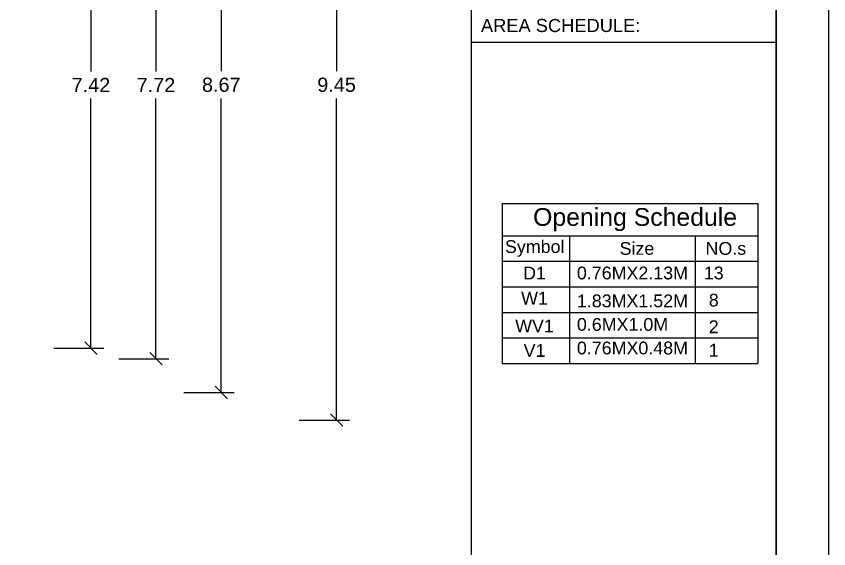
# Model space of a CAD drawing. Header units: metres. Extents: x 428 to 3974, y -4076 to 3914.
# Drawn here: x 1039.99 to 1051.43, y -4061.09 to -4053.59 of the extents above; entities that cross this region are included whole.
import ezdxf

# ---------------------------------------------------------------- set-up
doc = ezdxf.new("R2010")
doc.units = ezdxf.units.M
doc.header["$MEASUREMENT"] = 0
doc.header["$PDMODE"] = 2
for name, color, linetype in [('Dimension', 7, 'Continuous'), ('Frame', 7, 'Continuous'), ('wall', 150, 'Continuous'), ('window', 2, 'Continuous')]:
    doc.layers.add(name, color=color, linetype=linetype)
doc.styles.add('ARIAL', font='arial.ttf')
doc.styles.add('labor camp', font='arial.ttf')
doc.styles.get("Standard").update_dxf_attribs({"font": 'arial.ttf'})
doc.dimstyles.new('1@100', dxfattribs={"dimtxt": 0.2, "dimasz": 0.175, "dimexe": 0.18, "dimexo": 0.0625, "dimgap": 0.09, "dimtad": 0, "dimtih": 1, "dimtoh": 1, "dimzin": 0, "dimdsep": 46, "dimtxsty": 'labor camp', "dimblk": 'OBLIQUE', "dimcen": 0.09, "dimadec": 0, "dimazin": 0, "dimtfac": 1, "dimtofl": 0, "dimtmove": 1, "dimatfit": 3, "dimfxl": 0.525, "dimfxlon": 1, "dimtolj": 1, "dimtzin": 0, "dimarcsym": 0})

# ---------------------------------------------------------------- blocks, each defined once
blk = doc.blocks.new('_Oblique')
at = {"color": 0, "linetype": 'ByBlock', "lineweight": -2}
blk.add_line((-0.5, -0.5), (0.5, 0.5), dxfattribs=at)
blk = doc.blocks.new('*D47')
at = {"layer": 'Defpoints', "color": 0, "transparency": 16777216}
for p in [(1039.486, -4050.22), (1039.486, -4058.892), (1042.875, -4058.892)]:
    blk.add_point(p, dxfattribs=at)
at = {"layer": 'window', "color": 0, "lineweight": -2, "transparency": 16777216}
for p, q in [((1042.35, -4050.22), (1043.055, -4050.22)), ((1042.875, -4050.22), (1042.875, -4054.364)), ((1042.875, -4058.892), (1042.875, -4054.748)), ((1042.35, -4058.892), (1043.055, -4058.892))]:
    blk.add_line(p, q, dxfattribs=at)
at = {"layer": 'window', "color": 0, "lineweight": -2, "transparency": 16777216, "xscale": 0.175, "yscale": 0.175, "zscale": 0.175}
for p, rotation in [((1042.875, -4050.22), 90), ((1042.875, -4058.892), 270)]:
    blk.add_blockref('_Oblique', p, dxfattribs=dict(at, rotation=rotation))
at = {"layer": 'window', "color": 0, "transparency": 16777216, "insert": (1042.875, -4054.556), "char_height": 0.2, "attachment_point": 5, "style": 'labor camp'}
blk.add_mtext('\\A1;8.67', dxfattribs=at)
blk = doc.blocks.new('*D52')
at = {"layer": 'Defpoints', "color": 0, "transparency": 16777216}
for p in [(1038.861, -4050.851), (1041.039, -4050.851), (1038.861, -4058.267)]:
    blk.add_point(p, dxfattribs=at)
at = {"layer": 'wall', "color": 0, "lineweight": -2, "transparency": 16777216}
for p, q in [((1040.514, -4050.851), (1041.219, -4050.851)), ((1041.039, -4050.851), (1041.039, -4054.369)), ((1041.039, -4058.267), (1041.039, -4054.749)), ((1040.514, -4058.267), (1041.219, -4058.267))]:
    blk.add_line(p, q, dxfattribs=at)
at = {"layer": 'wall', "color": 0, "lineweight": -2, "transparency": 16777216, "xscale": 0.175, "yscale": 0.175, "zscale": 0.175}
for p, rotation in [((1041.039, -4050.851), 90), ((1041.039, -4058.267), 270)]:
    blk.add_blockref('_Oblique', p, dxfattribs=dict(at, rotation=rotation))
at = {"layer": 'wall', "color": 0, "transparency": 16777216, "insert": (1041.039, -4054.559), "char_height": 0.2, "attachment_point": 5, "style": 'labor camp'}
blk.add_mtext('\\A1;7.42', dxfattribs=at)
blk = doc.blocks.new('*D53')
at = {"layer": 'Defpoints', "color": 0, "transparency": 16777216}
for p in [(1039.011, -4050.701), (1039.011, -4058.417), (1041.955, -4058.417)]:
    blk.add_point(p, dxfattribs=at)
at = {"layer": 'wall', "color": 0, "lineweight": -2, "transparency": 16777216}
for p, q in [((1041.43, -4050.701), (1042.135, -4050.701)), ((1041.955, -4050.701), (1041.955, -4054.369)), ((1041.955, -4058.417), (1041.955, -4054.749)), ((1041.43, -4058.417), (1042.135, -4058.417))]:
    blk.add_line(p, q, dxfattribs=at)
at = {"layer": 'wall', "color": 0, "lineweight": -2, "transparency": 16777216, "xscale": 0.175, "yscale": 0.175, "zscale": 0.175}
for p, rotation in [((1041.955, -4050.701), 90), ((1041.955, -4058.417), 270)]:
    blk.add_blockref('_Oblique', p, dxfattribs=dict(at, rotation=rotation))
at = {"layer": 'wall', "color": 0, "transparency": 16777216, "insert": (1041.955, -4054.559), "char_height": 0.2, "attachment_point": 5, "style": 'labor camp'}
blk.add_mtext('\\A1;7.72', dxfattribs=at)
blk = doc.blocks.new('*D58')
at = {"layer": 'Defpoints', "color": 0, "transparency": 16777216}
for p in [(1039.867, -4049.832), (1039.867, -4059.281), (1044.5, -4059.281)]:
    blk.add_point(p, dxfattribs=at)
at = {"layer": 'wall', "color": 0, "lineweight": -2, "transparency": 16777216}
for p, q in [((1043.975, -4049.832), (1044.68, -4049.832)), ((1044.5, -4049.832), (1044.5, -4054.364)), ((1044.5, -4059.281), (1044.5, -4054.748)), ((1043.975, -4059.281), (1044.68, -4059.281))]:
    blk.add_line(p, q, dxfattribs=at)
at = {"layer": 'wall', "color": 0, "lineweight": -2, "transparency": 16777216, "xscale": 0.175, "yscale": 0.175, "zscale": 0.175}
for p, rotation in [((1044.5, -4049.832), 90), ((1044.5, -4059.281), 270)]:
    blk.add_blockref('_Oblique', p, dxfattribs=dict(at, rotation=rotation))
at = {"layer": 'wall', "color": 0, "transparency": 16777216, "insert": (1044.5, -4054.556), "char_height": 0.2, "attachment_point": 5, "style": 'labor camp'}
blk.add_mtext('\\A1;9.45', dxfattribs=at)

msp = doc.modelspace()

# ---------------------------------------------------------------- linework, layer by layer
for p, q in [((1046.403, -4073.451), (1046.403, -4046.956)), ((1046.403, -4053.954), (1050.696, -4053.954))]:
    msp.add_line(p, q)
at = {"layer": 'Defpoints', "color": 3}
msp.add_lwpolyline([(1051.435, -4075.944), (1051.435, -4046.244), (1009.435, -4046.244), (1009.435, -4075.944)], close=True, dxfattribs=at)
at = {"layer": 'Dimension'}
for p, q in [((1046.831, -4056.23), (1047.781, -4056.23)), ((1046.831, -4056.23), (1046.831, -4056.683)), ((1047.781, -4056.23), (1050.281, -4056.23)), ((1049.554, -4056.23), (1050.435, -4056.23)), ((1050.435, -4056.23), (1050.435, -4056.683)), ((1046.831, -4056.683), (1047.781, -4056.683)), ((1046.831, -4056.683), (1046.831, -4057.043)), ((1047.781, -4056.683), (1050.281, -4056.683)), ((1047.781, -4056.683), (1047.781, -4057.043)), ((1049.554, -4056.683), (1050.435, -4056.683)), ((1049.554, -4056.683), (1049.554, -4057.043)), ((1050.435, -4056.683), (1050.435, -4057.043)), ((1046.831, -4057.043), (1047.781, -4057.043)), ((1046.831, -4057.043), (1046.831, -4057.403)), ((1047.781, -4057.043), (1050.281, -4057.043)), ((1047.781, -4057.043), (1047.781, -4057.403)), ((1049.554, -4057.043), (1050.435, -4057.043)), ((1049.554, -4057.043), (1049.554, -4057.403)), ((1050.435, -4057.043), (1050.435, -4057.403)), ((1046.831, -4057.403), (1047.781, -4057.403)), ((1046.831, -4057.403), (1046.831, -4057.763)), ((1047.781, -4057.403), (1050.281, -4057.403)), ((1047.781, -4057.403), (1047.781, -4057.763)), ((1049.554, -4057.403), (1050.435, -4057.403)), ((1049.554, -4057.403), (1049.554, -4057.763)), ((1050.435, -4057.403), (1050.435, -4057.763)), ((1046.831, -4057.763), (1047.781, -4057.763)), ((1046.831, -4057.763), (1046.831, -4058.123)), ((1047.781, -4057.763), (1050.281, -4057.763)), ((1047.781, -4057.763), (1047.781, -4058.123)), ((1049.554, -4057.763), (1050.435, -4057.763)), ((1049.554, -4057.763), (1049.554, -4058.123)), ((1050.435, -4057.763), (1050.435, -4058.123)), ((1046.831, -4058.123), (1047.781, -4058.123)), ((1046.831, -4058.123), (1046.831, -4058.483)), ((1047.781, -4058.123), (1050.281, -4058.123)), ((1047.781, -4058.123), (1047.781, -4058.483)), ((1049.554, -4058.123), (1050.435, -4058.123)), ((1049.554, -4058.123), (1049.554, -4058.483)), ((1050.435, -4058.123), (1050.435, -4058.483)), ((1046.831, -4058.483), (1047.781, -4058.483)), ((1047.781, -4058.483), (1050.281, -4058.483)), ((1049.554, -4058.483), (1050.435, -4058.483))]:
    msp.add_line(p, q, dxfattribs=at)
at = {"layer": 'Frame', "color": 6, "linetype": 'Continuous', "lineweight": 35}
msp.add_line((1050.696, -4075.256), (1050.696, -4046.956), dxfattribs=at)

# ---------------------------------------------------------------- texts
at = {"layer": 'Dimension'}
for s, insert, char_height, width, attachment_point in [('{\\fArial|b0|i0|c0|p34;Opening Schedule}', (1048.706, -4056.456), 0.25, 7.38, 5), ('{\\fArial|b0|i0|c0|p34;Symbol}', (1047.292, -4056.863), 0.18, 0.8226, 5), ('{\\fArial|b0|i0|c0|p34;D1}', (1047.289, -4057.209), 0.18, 0.8226, 5), ('{\\fArial|b0|i0|c0|p34;0.76MX2.13M}', (1047.886, -4057.209), 0.18, 2.33504, 4), ('{\\fArial|b0|i0|c0|p34;13}', (1049.814, -4057.209), 0.18, 0.8226, 5), ('{\\fArial|b0|i0|c0|p34;W1}', (1047.289, -4057.563), 0.18, 0.8226, 5), ('{\\fArial|b0|i0|c0|p34;8}', (1049.814, -4057.591), 0.18, 0.8226, 5), ('{\\fArial|b0|i0|c0|p34;1.83MX1.52M}', (1047.886, -4057.602), 0.18, 2.33504, 4), ('{\\fArial|b0|i0|c0|p34;0.6MX1.0M}', (1047.886, -4057.934), 0.18, 2.33504, 4), ('{\\fArial|b0|i0|c0|p34;WV1}', (1047.289, -4057.954), 0.18, 0.8226, 5), ('{\\fArial|b0|i0|c0|p34;2}', (1049.814, -4057.966), 0.18, 0.8226, 5), ('{\\fArial|b0|i0|c0|p34;0.76MX0.48M}', (1047.886, -4058.266), 0.18, 2.33504, 4), ('{\\fArial|b0|i0|c0|p34;V1}', (1047.289, -4058.3), 0.18, 0.8226, 5), ('{\\fArial|b0|i0|c0|p34;1}', (1049.814, -4058.296), 0.18, 0.8226, 5)]:
    msp.add_mtext(s, dxfattribs=dict(at, insert=insert, char_height=char_height, width=width, attachment_point=attachment_point))
at = {"layer": 'Dimension', "char_height": 0.18, "attachment_point": 5}
for s, insert, width, style in [('Size', (1048.732, -4056.863), 2.38, 'labor camp'), ('NO.s', (1049.985, -4056.863), 0.60344, 'ARIAL')]:
    msp.add_mtext(s, dxfattribs=dict(at, insert=insert, width=width, style=style))
at = {"layer": 'Frame', "color": 7, "linetype": 'Continuous', "style": 'ARIAL'}
msp.add_text('AREA SCHEDULE:', height=0.18429, dxfattribs=at).set_placement((1046.534, -4053.812))

# ---------------------------------------------------------------- dimensions: what is measured, and where the dimension line sits
at = {"layer": 'wall', "color": 0}
for base, p1, p2, picture, middle in [((1044.5, -4059.281), (1039.867, -4049.832), (1039.867, -4059.281), '*D58', (1044.5, -4054.556)), ((1041.955, -4058.417), (1039.011, -4050.701), (1039.011, -4058.417), '*D53', (1041.955, -4054.559)), ((1041.039, -4050.851), (1038.861, -4058.267), (1038.861, -4050.851), '*D52', (1041.039, -4054.559))]:
    dim = msp.add_linear_dim(base=base, p1=p1, p2=p2, angle=90, dimstyle='1@100', dxfattribs=at)
    dim.commit()
    dim.dimension.update_dxf_attribs({"geometry": picture, "text_midpoint": middle})
at = {"layer": 'window', "color": 0}
dim = msp.add_aligned_dim(p1=(1039.486, -4050.22), p2=(1039.486, -4058.892), distance=3.388, dimstyle='1@100', dxfattribs=at)
dim.commit()
dim.dimension.update_dxf_attribs({"geometry": '*D47', "text_midpoint": (1042.875, -4054.556)})

doc.saveas('drawing.dxf')
